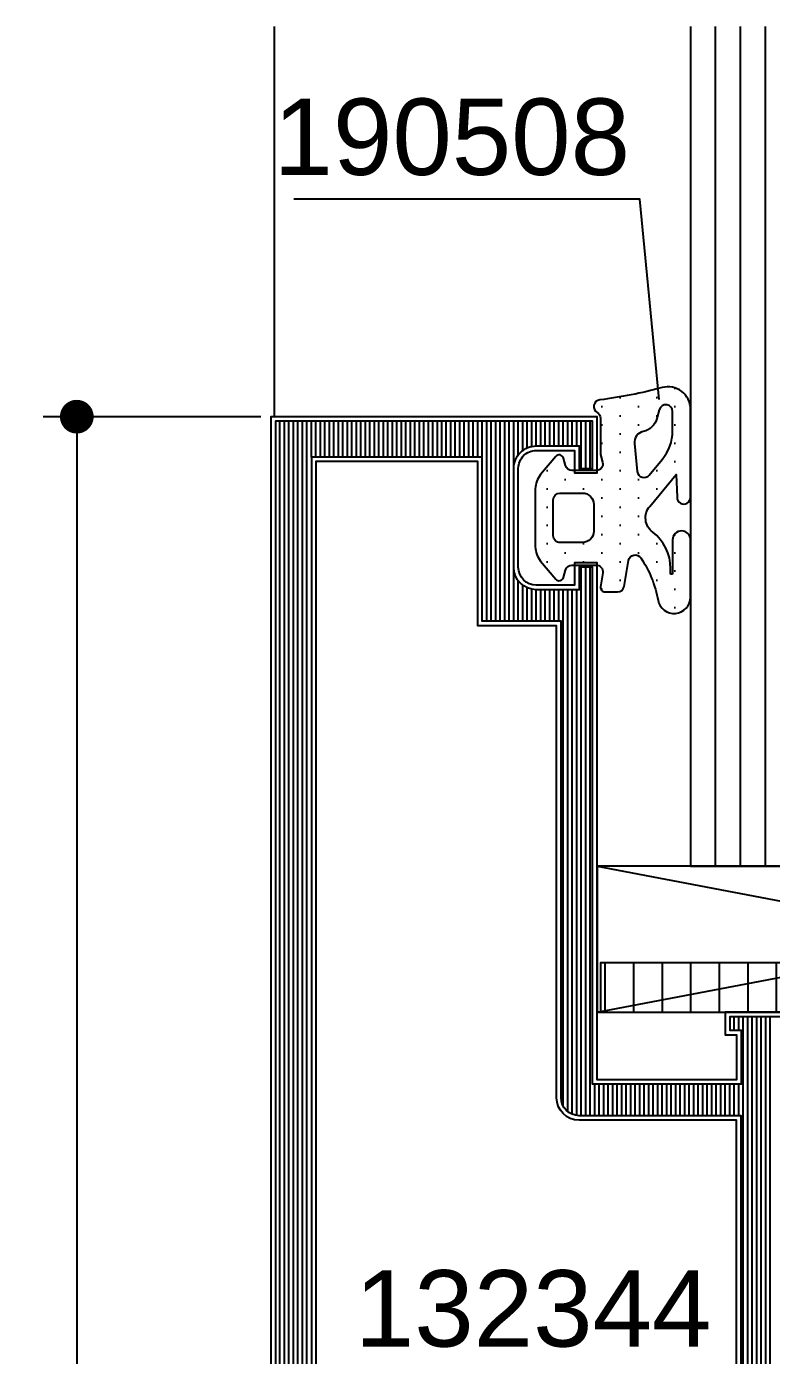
# Model space of a CAD drawing. Extents: x 13 to 201, y 43 to 254.
# Drawn here: x 121.8 to 138.36, y 82.26 to 111.82 of the extents above; entities that cross this region are included whole.
import ezdxf
from ezdxf.enums import TextEntityAlignment as Align

# ---------------------------------------------------------------- set-up
doc = ezdxf.new("R2010")
doc.units = 0
doc.header["$LTSCALE"] = 6
doc.layers.get('0').update_dxf_attribs({"color": 4, "linetype": 'CONTINUOUS'})
doc.layers.get('DEFPOINTS').update_dxf_attribs({"linetype": 'CONTINUOUS'})
for name, color, linetype in [('CONST18', 3, 'CONTINUOUS'), ('CONST25', 3, 'CONTINUOUS'), ('DICHT_PAR', 3, 'CONTINUOUS'), ('DICHT_SCH', 3, 'CONTINUOUS'), ('KH_NOR', 7, 'CONTINUOUS'), ('KH_PAR', 3, 'CONTINUOUS'), ('KH_SCH', 3, 'CONTINUOUS'), ('LLMASSE', 7, 'CONTINUOUS'), ('PNR', 7, 'CONTINUOUS')]:
    doc.layers.add(name, color=color, linetype=linetype)
doc.styles.get("Standard").update_dxf_attribs({"font": 'simplex.shx', "width": 0.8})
doc.styles.add('SWISSL', font='swissl.ttf')
doc.dimstyles.new('DOK-1ZU1-PUNKT', dxfattribs={"dimscale": 0, "dimtxt": 3, "dimasz": 1.5, "dimexe": 1.5, "dimexo": 0.6, "dimgap": 1.5, "dimtad": 0, "dimdsep": 46, "dimtxsty": 'Standard', "dimblk": 'PUNKT', "dimblk1": 'PUNKT', "dimblk2": 'PUNKT', "dimcen": 0, "dimclrd": 2, "dimclre": 2, "dimclrt": 7, "dimadec": 0, "dimazin": 0, "dimtfac": 0.7, "dimtdec": 4, "dimtofl": 0, "dimtmove": 0, "dimatfit": 3, "dimldrblk": 'PUNKT', "dimfxl": 1, "dimtolj": 1, "dimtzin": 0, "dimarcsym": 0})

# ---------------------------------------------------------------- blocks, each defined once
blk = doc.blocks.new('*X73')
at = {"color": 0}
for p, q in [((0.4, 0.1999999998488945), (0.4, 94.8000000000399)), ((0.6000000000000001, 0.1999999998503122), (0.6000000000000001, 94.80000000013676)), ((0.8, 0.1999999998517298), (0.8, 94.80000000023364)), ((1, 0.1999999998531475), (1, 94.8000000003305)), ((1.2, 0.1999999998545651), (1.2, 94.80000000042736)), ((1.4, 0.1999999998559827), (1.4, 94.80000000052424)), ((1.6, 0.1999999998574004), (1.6, 94.8000000006211)), ((1.80002072727254, 93.19999999999999), (1.8, 94.80000000071796)), ((2, 93.19999999999999), (2, 94.80000000081483)), ((2.2, 93.19999999999999), (2.2, 94.8000000009117)), ((2.4, 93.2), (2.4, 94.80000000100857)), ((2.6, 93.2), (2.6, 94.80000000110543)), ((2.8, 93.2), (2.8, 94.80000000120229)), ((3, 93.2), (3, 94.80000000129917)), ((3.2, 93.2), (3.2, 94.80000000139603)), ((3.4, 93.20000000000002), (3.4, 94.80000000149289)), ((3.6, 93.20000000000002), (3.6, 94.80000000158977)), ((3.8, 93.20000000000002), (3.8, 94.80000000168663)), ((4, 93.20000000000002), (4, 94.80000000178349)), ((4.2, 93.20000000000002), (4.2, 94.80000000188036)), ((4.4, 93.20000000000003), (4.4, 94.80000000197722)), ((4.600000000000001, 93.20000000000003), (4.600000000000001, 94.80000000207409)), ((4.800000000000001, 93.20000000000003), (4.800000000000001, 94.80000000217096)), ((5, 93.20000000000003), (5, 94.80000000226782)), ((5.2, 93.20000000000005), (5.2, 94.8000000023647)), ((5.4, 93.20000000000005), (5.4, 94.80000000246156)), ((5.600000000000001, 93.20000000000005), (5.600000000000001, 94.80000000255842)), ((5.800000000000001, 93.20000000000005), (5.800000000000001, 94.8000000026553)), ((6, 93.20000000000005), (6, 94.80000000275216)), ((6.2, 93.20000000000006), (6.2, 94.80000000284902)), ((6.4, 93.20000000000006), (6.4, 94.8000000029459)), ((6.600000000000001, 93.20000000000006), (6.600000000000001, 94.80000000304275)), ((6.800000000000001, 93.20000000000006), (6.800000000000001, 94.80000000313962)), ((7, 93.20000000000006), (7, 94.80000000323649)), ((7.2, 93.20000000000007), (7.2, 94.80000000333335)), ((7.4, 93.20000000000007), (7.4, 94.80000000343021)), ((7.600000000000001, 93.20000000000007), (7.600000000000001, 94.80000000352709)), ((7.800000000000001, 93.20000000000007), (7.800000000000001, 94.80000000362395)), ((8, 93.20000000000007), (8, 94.80000000372081)), ((8.200000000000001, 93.20000000000009), (8.200000000000001, 94.80000000381769)), ((8.4, 93.20000000000009), (8.4, 94.80000000391455)), ((8.6, 93.20000000000009), (8.6, 94.80000000401142)), ((8.8, 93.20000000000009), (8.8, 94.80000000410828)), ((9, 93.2000000000001), (9, 94.80000000420515)), ((9.200000000000001, 93.2000000000001), (9.200000000000001, 94.80000000430202)), ((9.40001272727093, 93.2000000000001), (9.4, 94.80000000439888)), ((9.600000000000001, 85.89999999995463), (9.600000000000001, 94.80000000449574)), ((9.8, 85.89999999995756), (9.8, 94.80000000459262)), ((10, 85.89999999996049), (10, 94.80000000468948)), ((10.2, 85.89999999996343), (10.2, 94.80000000478634)), ((10.4, 85.89999999996635), (10.4, 94.80000000488322)), ((10.6, 85.89999999996928), (10.6, 94.80000000498008)), ((10.80001272727218, 92.69999999739613), (10.8, 94.80000000507694)), ((11, 93.29998303774089), (11, 94.80000000517381)), ((11.2, 93.49999046024676), (11.2, 94.80000000527068)), ((11.4, 93.61650958829577), (11.4, 94.80000000536755)), ((11.6, 93.6797933012338), (11.6, 94.80000000546441)), ((11.8, 93.69999999991876), (11.8, 94.80000000556127)), ((12, 93.70000000000242), (12, 94.80000000565815)), ((12.2, 93.70000000000483), (12.2, 94.80000000575501)), ((12.4, 93.70000000000724), (12.4, 94.80000000585187)), ((12.6, 93.70000000000965), (12.6, 94.80000000594875)), ((12.8, 93.70000000001207), (12.8, 94.80000000604561)), ((13, 93.70000000001448), (13, 94.80000000614247)), ((13.2, 93.7000000000169), (13.2, 94.80000000623934)), ((13.4, 93.7000000000193), (13.4, 94.8000000063362)), ((13.6, 93.70000000002172), (13.6, 94.80000000643307)), ((13.8, 92.70000000573182), (13.8, 94.80000000652994)), ((14, 92.70000000959423), (14, 94.8000000066268)), ((14.2, 92.70000001345664), (14.2, 94.80000000672366)), ((10.8, 85.89999999997221), (10.80001272727252, 88.30000011249562)), ((13.8, 63.90000000000005), (13.8, 88.30000000201753)), ((14, 63.90000000000005), (14, 88.30000000340362)), ((14.2, 63.90000000000005), (14.2, 88.30000000478972)), ((11, 85.89999999997515), (11, 87.70001704507003)), ((11.2, 85.89999999997808), (11.2, 87.50000960186148)), ((11.4, 85.899999999981), (11.4, 87.38349045460218)), ((11.6, 85.89999999998393), (11.6, 87.32020672156096)), ((11.8, 85.89999999998687), (11.8, 87.3)), ((12, 85.8999999999898), (12, 87.29999999999275)), ((12.2, 85.89999999999273), (12.2, 87.29999999998552)), ((12.4, 85.89999999999566), (12.4, 87.29999999997828)), ((12.6, 85.89999999999858), (12.6, 87.29999999997105)), ((12.8, 85.90000000000153), (12.8, 87.2999999999638)), ((13, 64.31272466944534), (13, 87.29999999995657)), ((13.2, 64.07551039034644), (13.2, 87.29999999994934)), ((13.4, 63.95838529985286), (13.4, 87.2999999999421)), ((13.6, 63.90627621026998), (13.6, 87.29999999993485)), ((20.6, 67.69999999999999), (20.6, 68.3)), ((20.8, 67.69999999999999), (20.8, 68.3)), ((21, 12.70006363835692), (21, 68.3)), ((21.2, 12.7000636383571), (21.2, 68.3)), ((21.4, 18.70006363838881), (21.4, 68.3)), ((21.6, 18.70006363838972), (21.6, 68.3)), ((21.8, 18.70006363839063), (21.8, 68.3)), ((22, 18.70006363839154), (22, 68.3)), ((22.2, 18.70006363839245), (22.2, 68.3)), ((14.4, 63.90000000000005), (14.4, 65.29999999994706)), ((14.6, 63.90000000000005), (14.6, 65.29999999995037)), ((14.8, 63.90000000000005), (14.8, 65.29999999995368)), ((15, 63.90000000000005), (15, 65.299999999957)), ((15.2, 63.90000000000005), (15.2, 65.29999999996029)), ((15.4, 63.90000000000004), (15.4, 65.2999999999636)), ((15.6, 63.90000000000004), (15.6, 65.29999999996691)), ((15.8, 63.90000000000004), (15.8, 65.29999999997023)), ((16, 63.90000000000004), (16, 65.29999999997354)), ((16.2, 63.90000000000004), (16.2, 65.29999999997683)), ((16.4, 63.90000000000004), (16.4, 65.29999999998014)), ((16.6, 63.90000000000004), (16.6, 65.29999999998346)), ((16.8, 63.90000000000004), (16.8, 65.29999999998677)), ((17, 63.90000000000004), (17, 65.29999999999006)), ((17.2, 63.90000000000003), (17.2, 65.29999999999337)), ((17.4, 63.90000000000003), (17.4, 65.29999999999669)), ((17.6, 63.90000000000003), (17.6, 65.3)), ((17.8, 63.90000000000003), (17.8, 65.30000000000331)), ((18, 63.90000000000003), (18, 65.3000000000066)), ((18.2, 63.90000000000003), (18.2, 65.30000000000992)), ((18.4, 63.90000000000003), (18.4, 65.30000000001323)), ((18.6, 63.90000000000003), (18.6, 65.30000000001654)), ((18.8, 63.90000000000003), (18.8, 65.30000000001985)), ((19, 63.90000000000003), (19, 65.30000000002315)), ((19.2, 63.90000000000003), (19.2, 65.30000000002646)), ((19.4, 63.90000000000003), (19.4, 65.30000000002977)), ((19.6, 63.90000000000003), (19.6, 65.30000000003308)), ((19.8, 63.90000000000003), (19.8, 65.30000000003639)), ((20, 63.90000000000003), (20, 65.30000000003969)), ((20.2, 63.90000000000003), (20.2, 65.300000000043)), ((20.4, 63.90000000000003), (20.4, 65.30000000004631)), ((20.6, 63.90000000000003), (20.6, 65.30000000004962)), ((20.8, 63.90000000000002), (20.8, 65.30000000005292))]:
    blk.add_line(p, q, dxfattribs=at)
blk = doc.blocks.new('B-LL132343')
at = {"layer": 'KH_NOR'}
blk.add_lwpolyline([(49.79995672727267, 74.50000000000001), (20.19999999999999, 74.5), (20.19999999999999, 74.5), (20.19999999999999, 73.5), (20.69999999999999, 73.5), (20.7000127273235, 71.50000000005127), (14.5000127273238, 71.49999999994873), (14.50001273383385, 94.50000000686899), (13.50001272721098, 94.49999999993847), (13.50001272737507, 93.49999999993847), (11.80001272727236, 93.5, -0.41421348000001), (11.00001272727252, 94.30000000000007), (11.00001272727218, 98.70000000000005, -0.414213569999992), (11.8000127272727, 99.5), (13.50001272725202, 99.5000000000205), (13.50001272733405, 98.49999999993847), (14.50001270832968, 98.50000001925048), (14.50001273383385, 101.000000006869), (1.272711869504395e-05, 100.9999999998462), (-5.599984603108812e-05, 5.999999999846058)], format="xyb", dxfattribs=at)
blk.add_lwpolyline([(13.70001272727268, 69.70000000000005, -0.414213562373095), (12.70001272727268, 70.70000000000005), (12.70001272727256, 91.70000000000005), (9.200012727323617, 91.69999999994877), (9.200012727272338, 99.00000000000011), (2.000020681818, 99), (2, 7.999999999999999), (12.69994400000019, 7.999999999999772), (12.69994400000016, 25.30000000000018, -0.4142135623731034), (13.69994400000019, 26.30000000000018), (19.69994400000105, 26.29999999999999, 0.4142135626134031), (20.69994400000108, 27.3), (20.69994400000103, 30.2000000000003, 0.4142135623730944), (19.69994400000101, 31.20000000000028), (13.69994400000016, 31.20000000000019, -0.4142135623730997), (12.69994400000014, 32.20000000000019), (12.69994400000014, 33.00000000000017), (20.69994400000096, 33.00000000000029), (20.69994400000033, 69.70000000000002), (13.70001272727268, 69.70000000000005)], format="xyb", close=True, dxfattribs=at)
at = {"layer": 'KH_PAR'}
blk.add_lwpolyline([(49.59995672727266, 74.30000000000001), (20.39999999999999, 74.3), (20.39999999999999, 74.3), (20.39999999999999, 73.7), (20.89999872727169, 73.7), (20.9000140000599, 71.30000000005458), (14.30001272726719, 71.29999999994541), (14.30001273377724, 94.30000000548287), (13.7000127272438, 94.30000000132456), (13.70001272740789, 93.29999999993125), (11.80001283973203, 93.3, -0.4142135623624715), (10.80001272727252, 94.30000011249562), (10.80001272727218, 98.69999999739613, -0.4142135699999916), (11.80001272727029, 99.7), (13.70001272723561, 99.70000000002292), (13.70001272731764, 98.70000000380087), (14.30001271037002, 98.70000001538808), (14.30001273179352, 100.8000000067721), (0.2000125824304007, 100.799999999943), (0.1999441448423681, 6.199999999847476)], format="xyb", dxfattribs=at)
blk.add_lwpolyline([(13.70001272727268, 69.90000000000005, -0.4142135623730936), (12.90001272727268, 70.70000000000005), (12.90001272727256, 91.90000000000299), (9.400012727322212, 91.8999999999517), (9.40001272727093, 99.2000000000001), (1.80002072727254, 99.19999999999999), (1.79999995454545, 7.800000000000003), (12.89994400000019, 7.799999999999768), (12.89994400000016, 25.30000000000018, -0.4142135623731052), (13.69994400000019, 26.10000000000018), (19.699943999919, 26.09999999999999, 0.414213562613403), (20.89994400000108, 27.30000000000001), (20.89994400000103, 30.2000000000003, 0.4142135623730939), (19.69994400000101, 31.40000000000028), (13.69994400000016, 31.40000000000019, -0.4142135623731), (12.89994400000014, 32.20000000000019), (12.89994400000014, 32.80000000000017), (20.89994400000097, 32.8000000000003), (20.89994400000032, 69.90000000000002), (13.70001272727268, 69.90000000000005)], format="xyb", close=True, dxfattribs=at)
at = {"layer": 'KH_SCH'}
blk.add_blockref('*X73', (0, 5.999999999999999), dxfattribs=at)
blk = doc.blocks.new('PUNKT')
at = {"color": 0, "linetype": 'CONTINUOUS'}
blk.add_line((-0.5, 0), (-1, 0), dxfattribs=at)
at = {"color": 0, "linetype": 'CONTINUOUS', "const_width": 0.5}
blk.add_lwpolyline([(-0.25, 0, 1), (0.25, 0, 1)], format="xyb", close=True, dxfattribs=at)
blk = doc.blocks.new('*D85')
at = {"layer": 'DEFPOINTS', "color": 0}
for p in [(127.3095914349086, 103.1407724797368), (122.9180875038068, 55.64077247973675), (127.2315500791669, 55.64077247973675)]:
    blk.add_point(p, dxfattribs=at)
at = {"layer": 'LLMASSE', "color": 3, "lineweight": -2}
for p, q in [((127.0095914349086, 103.1407724797368), (122.1680875038068, 103.1407724797368)), ((122.9180875038068, 102.3907724797368), (122.9180875038068, 79.84189856408288)), ((122.9180875038068, 56.39077247973675), (122.9180875038068, 76.13999380217813)), ((126.9315500791669, 55.64077247973675), (122.1680875038068, 55.64077247973675))]:
    blk.add_line(p, q, dxfattribs=at)
at = {"layer": 'LLMASSE', "color": 3, "lineweight": -2, "xscale": 0.75, "yscale": 0.75, "zscale": 0.75}
for p, rotation in [((122.9180875038068, 103.1407724797368), 90), ((122.9180875038068, 55.64077247973675), 270)]:
    blk.add_blockref('PUNKT', p, dxfattribs=dict(at, rotation=rotation))
at = {"layer": 'LLMASSE', "color": 3, "insert": (122.9180875038068, 77.99094618313052), "char_height": 1.7, "attachment_point": 5, "rotation": 90}
blk.add_mtext('\\A1;95', dxfattribs=at)
blk = doc.blocks.new('*U58')
at = {"layer": 'CONST25'}
for p, q in [((0, 9.999999999999773), (37.35660389312687, 9.99999999999978)), ((0, 8.888888888888687), (37.35660389312687, 8.888888888888694)), ((0, 7.777777777777601), (37.35660389312687, 7.777777777777608)), ((0, 6.666666666666515), (37.35660389312687, 6.666666666666522)), ((0, 5.555555555555429), (37.35660389312687, 5.555555555555436)), ((0, 4.444444444444343), (37.35660389312687, 4.44444444444435)), ((0, 3.333333333333258), (37.35660389312687, 3.333333333333265)), ((0, 2.222222222222172), (37.35660389312687, 2.222222222222179)), ((0, 1.111111111111086), (37.35660389312687, 1.111111111111093))]:
    blk.add_line(p, q, dxfattribs=at)
blk.add_lwpolyline([(37.35660389312687, 7.105427357601002e-15), (0, 0), (0, 10), (37.35660389312687, 10.00000000000001)], dxfattribs=at)
blk = doc.blocks.new('B-LL190508')
at = {"layer": 'DICHT_SCH'}
h = blk.add_hatch(dxfattribs=at)
h.set_pattern_fill('DOTS', color=256, scale=13, angle=-90.00000000000001, style=0)
h.set_pattern_definition([(270, (1.050707049445437, -3.70677759522296), (0.8124999999999999, -0.4062500000000002), [0, -0.8125])])
edge = h.paths.add_edge_path()
edge.add_arc((2.999999982506951, 0.330593251072699), 1.000000000000001, -1.272221872585407e-14, 105.2232402070224)
edge.add_arc((-2.514192307719908, 20.59370464558474), 20.00000000000001, -82.88554434381888, -74.7767597929776, ccw=False)
edge.add_arc((-1.74930629981418e-08, 0.4499999930694827), 0.3000000000000016, 97.11445565618142, 240.0000000000002)
edge.add_arc((-0.3000000174930602, -0.06961524920117768), 0.2999999999999985, -6.821210263296962e-13, 59.999999999999886, ccw=False)
edge.add_line((-1.74930629981418e-08, -0.06961524920117768), (-1.749306551574175e-08, -1.687299176897463))
edge.add_line((-1.74930629981418e-08, -1.687299176897469), (0.08977773039364839, -2.022354293399717))
edge.add_arc((-0.2000000174930801, -2.1000000069305), 0.3000000000000153, -89.99999999999682, 15.000000000005627, ccw=False)
edge.add_line((-0.2000000174930658, -2.400000006930526), (-1.26980192109938, -2.400000006930522))
edge.add_arc((-1.269801921222436, -2.100000007090898), 0.2999999998396241, -165.00000002350225, -89.99999997649633, ccw=False)
edge.add_line((-1.559579668986101, -2.177645720461271), (-1.647844684532831, -1.848236197910008))
edge.add_arc((-1.841029849790642, -1.900000006930512), 0.2, 15.00000000000025, 140.0000000000012)
edge.add_line((-1.994238738414436, -1.771442484993216), (-2.666044460612047, -2.572069367947591))
edge.add_arc((-1.900000017493054, -3.214856977634113), 1, 140.0000000000009, 180)
edge.add_line((-2.900000017493054, -3.214856977634113), (-2.900000017493053, -5.785143036226918))
edge.add_arc((-1.900000017493054, -5.785143036226913), 1, 180.0000000000002, 219.9999999999993)
edge.add_line((-2.66604446061204, -6.427930645913449), (-1.994238738414435, -7.228557528867826))
edge.add_arc((-1.841029849750596, -7.10000000711112), 0.199999999914585, 219.9999999529931, 345.0000000470065)
edge.add_line((-1.647844684532826, -7.151763815951028), (-1.559579668986093, -6.822354293399767))
edge.add_arc((-1.26980192109937, -6.900000006930512), 0.2999999999999993, 89.99999999999977, 164.9999999999999, ccw=False)
edge.add_line((-1.26980192109937, -6.600000006930514), (-0.200000017493057, -6.600000006930511))
edge.add_arc((-0.2000000174930658, -6.900000006930512), 0.3000000000000007, -8.58393680451428, 89.99999999999977, ccw=False)
edge.add_line((0.09663946208705632, -6.944777447170452), (0.002240329453530587, -7.57014838010388))
edge.add_arc((0.1999999823428471, -7.600000007071685), 0.1999999998588273, 171.4160631484813, 270.0000000470075)
edge.add_line((0.1999999825069398, -7.800000006930503), (0.7482700931537671, -7.800000006930507))
edge.add_arc((0.7482700931537654, -7.50000000693052), 0.2999999999999936, -90.00000000000001, -10.00000000000015)
edge.add_line((1.043712419057416, -7.552094460230592), (1.247227064125431, -6.397905553630457))
edge.add_arc((1.542669390029092, -6.450000006930537), 0.2999999999999962, 33.71261571377721, 169.9999999999996, ccw=False)
edge.add_arc((-2.366940695689946, -9.0586297195659), 5.000000000000002, 10.19230633593429, 33.71261571377801, ccw=False)
edge.add_arc((3.269406714833197, -8.022391051604316), 0.7311143642865103, 191.957423447899, 357.8366345207012)
edge.add_line((3.999999982506951, -8.049989799689357), (3.999962546374912, -5.482666080798323))
edge.add_arc((3.599962546417432, -5.482671913507559), 0.4000000000000089, 0.0008354740569873116, 180.0008354740567)
edge.add_line((3.199962546459945, -5.482677746216808), (3.199980918121061, -6.959880956656836))
edge.add_arc((3.153974862705981, -6.959881242778323), 0.04600605541597135, -180.0003563347002, 0.0003563346957093927, ccw=False)
edge.add_line((3.10796880729089, -6.959880956656832), (3.107968807290888, -6.747518851348637))
edge.add_arc((1.108037209938646, -6.730977814135912), 1.999999999999996, -0.4738712128819647, 52.82349616045679)
edge.add_arc((2.799999982506948, -4.500000006930534), 0.7999999999999993, 140.4219632427655, 232.8234961604567, ccw=False)
edge.add_line((2.183393958129914, -3.990297141819951), (3.357509942728503, -2.569926492610808))
edge.add_line((3.3575099427285, -2.569926492610819), (3.399999982506952, -3.584999032961219))
edge.add_arc((3.699999982506954, -3.584999033207325), 0.2999999999999998, 179.9999999529953, 360.0000000470047)
edge.add_line((3.999999982506951, -3.584999032961207), (3.999999982506956, 0.3305932510727114))
edge = h.paths.add_edge_path(flags=16)
edge.add_line((3.199999982506954, -0.6282729752047373), (3.199999982506954, 0.2305932510726976))
edge.add_arc((2.899999982506957, 0.2305932510727047), 0.3000000000000016, -1.272221872585407e-14, 165)
edge.add_line((2.610222234620226, 0.3082389646034613), (2.50596038668327, -0.08087154918825945))
edge.add_arc((1.733219725652022, 0.1261836868937536), 0.7999999999999997, -78.15788068679927, -15, ccw=False)
edge.add_arc((1.999999982506937, -1.14614814661212), 0.5000000000000001, 101.842119313201, 186.0290041602307)
edge.add_line((1.50276555563457, -1.198664094027222), (1.634078603093823, -2.441969625167381))
edge.add_arc((1.932419259140191, -2.410460056973946), 0.2999999998965212, 186.0290041132243, 320.4219632897709)
edge.add_line((2.163646518358634, -2.601598631134792), (2.741515043449543, -1.902530137981206))
edge.add_arc((1.199999982506954, -0.6282729752047373), 1.999999999999994, -39.5780367572354, -1.272221872585407e-14)
edge = h.paths.add_edge_path(flags=16)
edge.add_arc((-0.8000000174930602, -5.100000006930529), 0.4999999999999964, -90, 0, ccw=False)
edge.add_line((-0.8000000174930602, -5.600000006930514), (-1.800000017493061, -5.600000006930514))
edge.add_arc((-1.800000017739192, -5.300000007176649), 0.299999999753874, -180.00000004700632, -89.99999995299368, ccw=False)
edge.add_line((-2.100000017493057, -5.300000006930517), (-2.10000001749306, -3.700000006930507))
edge.add_arc((-1.80000001749306, -3.700000006930509), 0.3000000000000009, 89.99999999999977, 180, ccw=False)
edge.add_line((-1.80000001749306, -3.400000006930512), (-0.8000000174930588, -3.400000006930515))
edge.add_arc((-0.8000000174930602, -3.900000006930512), 0.5, -2.2737367544323206e-13, 89.99999999999977, ccw=False)
edge.add_line((-0.3000000174930602, -3.900000006930512), (-0.300000017493063, -5.10000000693052))
at = {"layer": 'DICHT_PAR'}
for points in [[(3.999999982506953, 0.3305932510727132, 0.4943569637722948), (2.737419397258055, 1.295503317478037, -0.03539601838339958), (-0.03715556858015745, 0.747690209609118, 0.7191390354989544), (-0.1500000174930527, 0.1901923719341596, -0.2679491924311256), (-1.749306122178496e-08, -0.06961524920117768), (-1.749306210996338e-08, -1.687299176897469), (0.089777730393652, -2.022354293399715, -0.4931454260313171), (-0.200000017493065, -2.400000006930526), (-1.26980192109937, -2.400000006930512, -0.3394542590921118), (-1.559579668986101, -2.177645720461271), (-1.647844684532826, -1.848236197910012, 0.6068148963146014), (-1.994238738414436, -1.771442484993216), (-2.666044460612055, -2.572069367947591, 0.1763269807084609), (-2.900000017493054, -3.214856977634113), (-2.900000017493054, -5.785143036226913, 0.1763269807084611), (-2.66604446061204, -6.427930645913449), (-1.994238738414436, -7.228557528867825, 0.6068148968758568), (-1.647844684532826, -7.151763815951028), (-1.559579668986087, -6.822354293399755, -0.339454258863376), (-1.26980192109937, -6.600000006930514), (-0.2000000174930516, -6.600000006930514, -0.4588069095179975), (0.09663946208705632, -6.944777447170452), (0.00224032945352981, -7.570148380103888, 0.4588069100145539), (0.1999999825069398, -7.800000006930503), (0.7482700931537654, -7.800000006930503, 0.3639702342662018), (1.043712419057416, -7.552094460230592), (1.247227064125441, -6.397905553630466, -0.6763345122321475), (1.792218969968603, -6.28349172740063, -0.102988530757243), (2.55415619428125, -8.173866813745406, 0.8837861257265126), (3.999999982506951, -8.049989799689357), (3.999962546374904, -5.482666080798325, 0.9999999999999972), (3.199962546459945, -5.482677746216808), (3.199980918121058, -6.959880956656832, -1.000006219233057), (3.10796880729089, -6.959880956656832), (3.10796880729089, -6.74751885134863, 0.2368386138423189), (2.316582047487431, -5.137422237560642, -0.426544051657322), (2.183393958129914, -3.990297141819951), (3.357509942728502, -2.569926492610819), (3.399999982506957, -3.584999032961207, 1.000000000820386), (3.999999982506951, -3.584999032961207), (3.999999982506953, 0.3305932510727132)], [(3.199999982506956, -0.6282729752047373), (3.199999982506956, 0.2305932510727047, 0.8769764629927566), (2.610222234620228, 0.3082389646034613), (2.505960386683274, -0.08087154918825945, -0.282772991566958), (1.897392191408901, -0.656789749109862, 0.3847999234038062), (1.502765555634571, -1.198664094027222), (1.63407860309383, -2.441969625167388, 0.6643541298328625), (2.163646518358636, -2.601598631134792), (2.741515043449542, -1.902530137981202, 0.1744291887555947), (3.199999982506956, -0.6282729752047373)], [(-0.3000000174930584, -5.100000006930529, -0.414213562373095), (-0.8000000174930602, -5.600000006930514), (-1.80000001749306, -5.600000006930514, -0.414213562853683), (-2.100000017493057, -5.300000006930517), (-2.100000017493057, -3.700000006930509, -0.4142135623730961), (-1.80000001749306, -3.400000006930512), (-0.8000000174930602, -3.400000006930512, -0.414213562373095), (-0.3000000174930584, -3.900000006930512), (-0.3000000174930584, -5.100000006930529)]]:
    blk.add_lwpolyline(points, format="xyb", close=True, dxfattribs=at)

msp = doc.modelspace()

# ---------------------------------------------------------------- hatches: boundary and pattern name
at = {"layer": 'CONST18'}
h = msp.add_hatch(dxfattribs=at)
h.set_pattern_fill('LINE', color=256, scale=0.2, angle=270, style=0)
h.set_pattern_definition([(270, (193.7172589540131, 204.2412370482389), (0.635, -1.166437552015814e-16), [])])
h.paths.add_polyline_path([(146.5595913630912, 89.89077247982449), (146.5595913630912, 90.99077247982449), (134.5595913630912, 90.99077247982449), (134.5595913630912, 89.89077247982449)])

# ---------------------------------------------------------------- linework, layer by layer
for p, q in [((134.4815782111791, 89.89077247981378), (151.4815782111791, 93.14077247981379)), ((134.4815782111791, 93.1407724798245), (151.488558032285, 89.89077247982445))]:
    msp.add_line(p, q, dxfattribs=at)
msp.add_lwpolyline([(134.4815782111791, 89.89077247982449), (151.4815782111791, 89.89077247982449), (151.4815782111791, 93.1407724798245), (134.4815782111791, 93.1407724798245)], close=True, dxfattribs=at)
at = {"layer": 'DICHT_PAR'}
msp.add_lwpolyline([(146.5595913630912, 89.89077247982449), (146.5595913630912, 90.99077247982449), (134.5595913630912, 90.99077247982449), (134.5595913630912, 89.89077247982449)], close=True, dxfattribs=at)
at = {"layer": 'PNR', "color": 3}
for points in [[(127.3095914349086, 103.1407724797369), (127.3095914349087, 111.8190744263773)], [(135.8591143313171, 103.5217586857393), (135.4291705330415, 107.9807679859266), (127.7417722342909, 107.9807679859266)]]:
    msp.add_lwpolyline(points, dxfattribs=at)

# ---------------------------------------------------------------- block references
at = {"xscale": -0.5, "yscale": 0.5, "zscale": 0.5, "rotation": 270}
msp.add_blockref('*U58', (136.5595634383424, 93.1407724801652), dxfattribs=at)
at = {"xscale": 0.5, "yscale": 0.5, "zscale": 0.5}
for name, p in [('B-LL190508', (134.5595913659216, 103.1407724832483)), ('B-LL132343', (127.23157807909, 52.64077247981372))]:
    msp.add_blockref(name, p, dxfattribs=at)

# ---------------------------------------------------------------- texts
at = {"layer": 'PNR', "color": 10, "style": 'SWISSL'}
msp.add_text('190508', height=1.7, dxfattribs=at).set_placement((135.215067443081, 108.5188438046118), align=Align.RIGHT)
msp.add_text('132344', height=1.7, dxfattribs=at).set_placement((129.0989204443003, 82.45397384053388))

# ---------------------------------------------------------------- dimensions: what is measured, and where the dimension line sits
at = {"layer": 'LLMASSE'}
dim = msp.add_linear_dim(base=(122.9180875038068, 55.64077247973675), p1=(127.3095914349086, 103.1407724797368), p2=(127.2315500791669, 55.64077247973675), angle=90, dimstyle='DOK-1ZU1-PUNKT', override={"dimscale": 0.5, "dimtxt": 3.4, "dimlfac": 2, "dimclrd": 3, "dimclre": 3, "dimclrt": 3}, dxfattribs=at)
dim.commit()
dim.dimension.update_dxf_attribs({"geometry": '*D85', "text_midpoint": (122.9180875038068, 77.99094618313052), "dimtype": 160})

doc.saveas('drawing.dxf')
